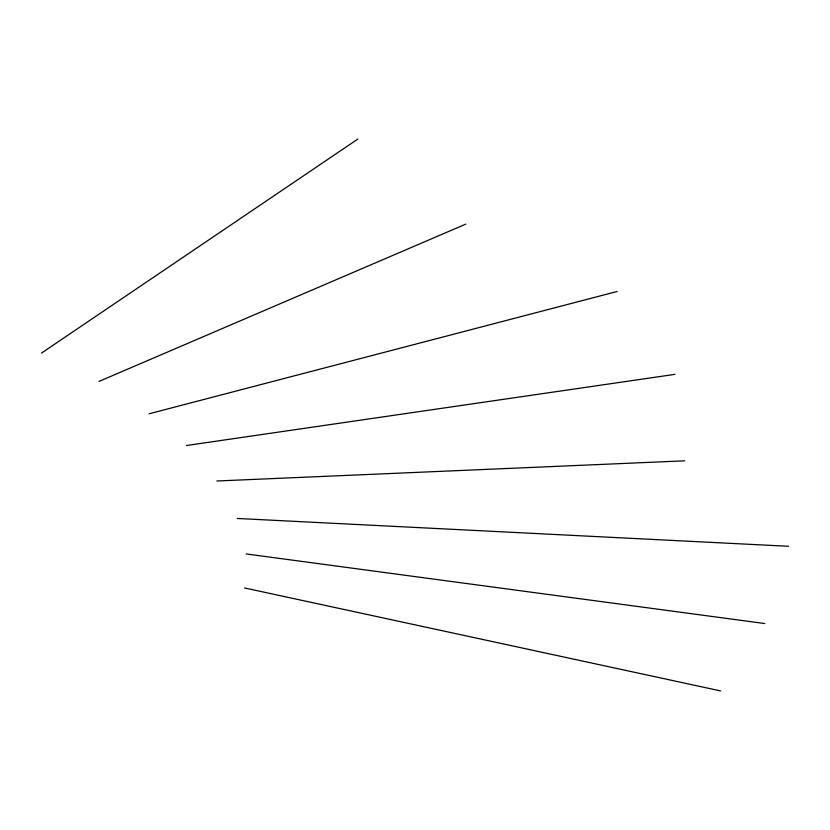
<?xml version="1.0" encoding="UTF-8"?>
<svg xmlns="http://www.w3.org/2000/svg" width="830" height="830" viewBox="0 0 830 830"><rect width="100%" height="100%" fill="white"/><g stroke="black" fill="none" stroke-linecap="round" stroke-linejoin="round"><path stroke-width="1.25" d="M41.5 353.082L357.844 139.066M99.05 381.395L465.775 224.131M149.161 413.765L617.178 291.486M186.439 445.513L674.987 374.34M216.806 480.995L684.719 460.826M237.318 518.46L788.5 546.285M246.188 553.942L764.772 623.538M244.58 587.962L720.679 690.934"/></g></svg>
